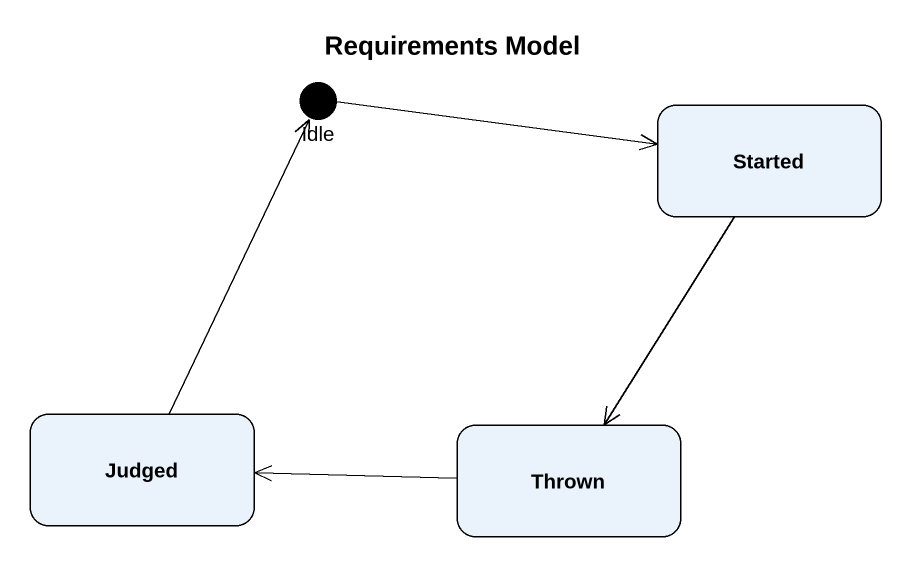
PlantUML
@startuml
title Requirements Model
hide empty description
state Idle <<start>>
state Started
state Judged
state Thrown
Idle -right-> Started
Started --> Thrown
Judged -up-> Idle
Thrown -left-> Judged
@enduml
